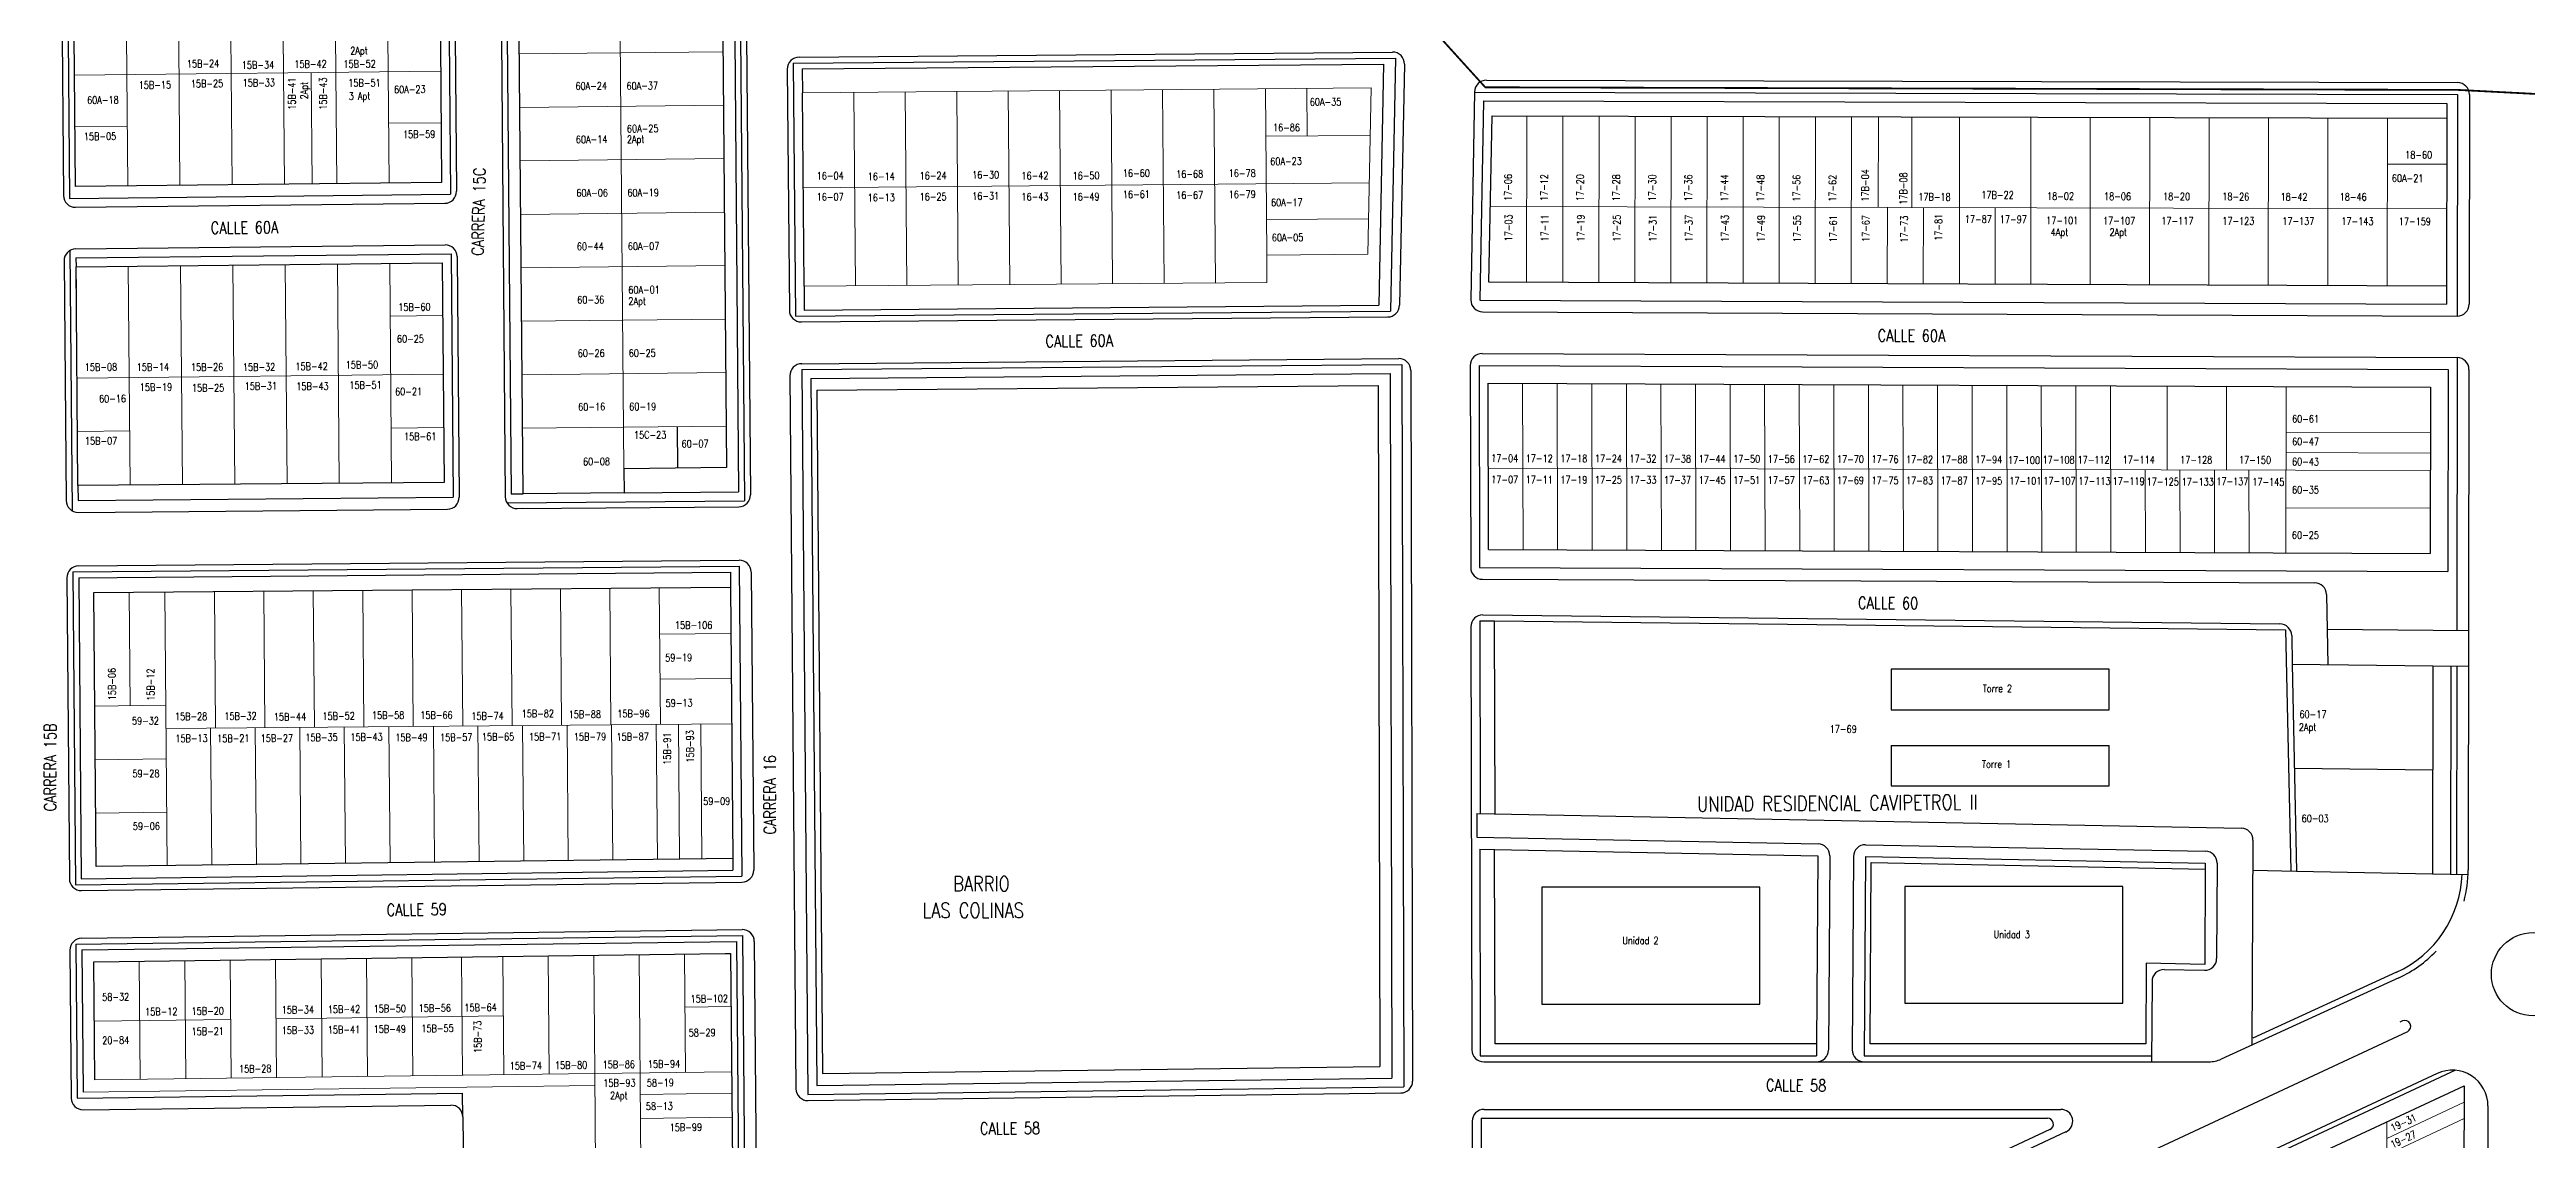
# Model space of a CAD drawing. Header units: millimetres. Extents: x 1022434 to 1024646, y 1272610 to 1274311.
# Drawn here: x 1023126.1 to 1023543.1, y 1273504.5 to 1273687.9 of the extents above; entities that cross this region are included whole.
import ezdxf
from ezdxf.enums import TextEntityAlignment as Align

# ---------------------------------------------------------------- set-up
doc = ezdxf.new("R2010")
doc.units = ezdxf.units.MM
doc.header["$MEASUREMENT"] = 0
for name, color, linetype, lineweight in [('CAB_AER_500', 3, 'Continuous', 25), ('NOMENCLATURA', 23, 'Continuous', 0), ('Planimetria_Varios', 251, 'Continuous', 0)]:
    doc.layers.add(name, color=color, linetype=linetype, lineweight=lineweight)
for name, color, linetype in [('Nombre_Barrios', 7, 'Continuous'), ('NOMEN', 251, 'Continuous'), ('PLANIMETRIA', 8, 'Continuous')]:
    doc.layers.add(name, color=color, linetype=linetype)
doc.styles.add('BARRIO', font='simplex.shx', dxfattribs={"width": 0.8, "height": 2.5})
doc.styles.add('CALLE', font='simplex.shx', dxfattribs={"width": 0.8, "height": 2})
doc.styles.add('NOMEN', font='simplex.shx', dxfattribs={"width": 0.8, "height": 1.25})

msp = doc.modelspace()

# ---------------------------------------------------------------- linework, layer by layer
at = {"layer": 'CAB_AER_500', "const_width": 0.3}
msp.add_lwpolyline([(1023545.11, 1273680.43), (1023531.55, 1273681.13), (1023367.82, 1273681.57), (1023353.2, 1273697.71), (1023352.47, 1273834.44)], dxfattribs=at)
at = {"layer": 'CAB_AER_500'}
msp.add_lwpolyline([(1023205.7, 1273610.85), (1023205.7, 1273610.85), (1023205.7, 1273610.85), (1023205.7, 1273610.85), (1023205.7, 1273610.85)], dxfattribs=at)
at = {"layer": 'PLANIMETRIA', "linetype": 'Continuous'}
for p, q in [((1023239.35, 1273705.56), (1023240.1, 1273617.56)), ((1023241.35, 1273705.58), (1023242.13, 1273613.48)), ((1023242.34, 1273706.32), (1023243.15, 1273611.98)), ((1023128.17, 1273703.36), (1023128.51, 1273663.36)), ((1023129.18, 1273702.36), (1023129.51, 1273662.86)), ((1023130.5, 1273664.87), (1023130.18, 1273702.37)), ((1023191.83, 1273703.04), (1023192.15, 1273665.54)), ((1023193.33, 1273703.06), (1023193.66, 1273663.56)), ((1023194.32, 1273704.06), (1023194.66, 1273664.07)), ((1023202.09, 1273704.16), (1023202.87, 1273612.64)), ((1023203.08, 1273705.16), (1023203.86, 1273613.15)), ((1023205.86, 1273613.17), (1023205.08, 1273705.19)), ((1023243.36, 1273704.6), (1023244.14, 1273612.99)), ((1023250.33, 1273684.63), (1023250.68, 1273644.06)), ((1023251.33, 1273685.64), (1023352.74, 1273686.5)), ((1023251.33, 1273685.64), (1023251.69, 1273643.07)), ((1023252.32, 1273686.65), (1023352.2, 1273687.5)), ((1023252.83, 1273684.65), (1023350.72, 1273685.49)), ((1023252.83, 1273684.65), (1023252.87, 1273680.65)), ((1023350.72, 1273685.49), (1023349.88, 1273644.9)), ((1023352.74, 1273686.5), (1023351.86, 1273643.92)), ((1023354.22, 1273685.46), (1023353.38, 1273644.88)), ((1023253.15, 1273648.08), (1023252.87, 1273680.65)), ((1023366.03, 1273680.8), (1023365.39, 1273645.81)), ((1023366.03, 1273680.77), (1023531.48, 1273680.35)), ((1023368.04, 1273682.77), (1023531.48, 1273682.35)), ((1023531.48, 1273680.35), (1023531.43, 1273643.07)), ((1023533.48, 1273680.35), (1023533.43, 1273645.07)), ((1023367.51, 1273679.27), (1023366.89, 1273645.77)), ((1023367.51, 1273679.27), (1023529.68, 1273678.86)), ((1023368.44, 1273648.77), (1023368.96, 1273676.76)), ((1023368.96, 1273676.76), (1023529.67, 1273676.36)), ((1023529.67, 1273676.36), (1023529.63, 1273648.08)), ((1023529.68, 1273678.86), (1023529.67, 1273676.36)), ((1023192.15, 1273665.54), (1023130.5, 1273664.87)), ((1023129.51, 1273662.86), (1023193.66, 1273663.56)), ((1023130.53, 1273661.37), (1023192.68, 1273662.05)), ((1023128.6, 1273652.36), (1023128.95, 1273612.01)), ((1023129.59, 1273654.1), (1023129.96, 1273610.29)), ((1023130.58, 1273654.37), (1023192.73, 1273655.05)), ((1023130.6, 1273652.87), (1023193.75, 1273653.56)), ((1023130.6, 1273652.87), (1023130.61, 1273651.38)), ((1023130.61, 1273651.38), (1023192.26, 1273652.04)), ((1023130.93, 1273614.53), (1023130.61, 1273651.38)), ((1023192.26, 1273652.04), (1023192.57, 1273615.05)), ((1023193.75, 1273653.56), (1023194.1, 1273612.57)), ((1023194.75, 1273653.07), (1023195.1, 1273612.57)), ((1023130.63, 1273649.24), (1023130.64, 1273647.74)), ((1023253.15, 1273648.08), (1023253.18, 1273644.08)), ((1023529.63, 1273648.08), (1023368.44, 1273648.77)), ((1023529.63, 1273648.08), (1023529.63, 1273645.08)), ((1023251.69, 1273643.07), (1023351.86, 1273643.92)), ((1023252.7, 1273642.08), (1023351.4, 1273642.92)), ((1023253.18, 1273644.08), (1023349.88, 1273644.9)), ((1023366.89, 1273645.77), (1023529.63, 1273645.08)), ((1023367.38, 1273643.77), (1023531.42, 1273643.07)), ((1023252.76, 1273635.05), (1023353.27, 1273635.91)), ((1023252.76, 1273634.05), (1023353.79, 1273634.91)), ((1023353.79, 1273634.91), (1023354.09, 1273513.33)), ((1023365.29, 1273634.77), (1023365.37, 1273600.76)), ((1023366.79, 1273634.77), (1023529.91, 1273634.07)), ((1023366.79, 1273634.77), (1023366.87, 1273600.77)), ((1023367.29, 1273636.77), (1023531.42, 1273636.07)), ((1023531.42, 1273636.07), (1023531.35, 1273590.15)), ((1023250.77, 1273633.04), (1023251.79, 1273513.03)), ((1023252.76, 1273634.05), (1023253.8, 1273512.04)), ((1023254.28, 1273632.57), (1023351.79, 1273633.4)), ((1023254.28, 1273632.57), (1023255.29, 1273513.56)), ((1023255.29, 1273630.57), (1023349.79, 1273631.38)), ((1023255.29, 1273630.57), (1023256.27, 1273515.57)), ((1023349.79, 1273631.38), (1023350.09, 1273516.78)), ((1023351.79, 1273633.4), (1023352.09, 1273514.8)), ((1023355.29, 1273633.91), (1023355.59, 1273514.33)), ((1023368.29, 1273631.77), (1023526.91, 1273631.09)), ((1023368.36, 1273603.77), (1023368.29, 1273631.77)), ((1023526.91, 1273631.09), (1023526.87, 1273603.09)), ((1023529.91, 1273634.07), (1023529.87, 1273600.07)), ((1023533.41, 1273634.07), (1023533.29, 1273549.87)), ((1023231.77, 1273624.47), (1023231.83, 1273617.45)), ((1023192.57, 1273615.05), (1023130.93, 1273614.53)), ((1023130.93, 1273614.53), (1023130.95, 1273612.03)), ((1023240.1, 1273617.56), (1023222.83, 1273617.37)), ((1023222.83, 1273617.37), (1023222.86, 1273613.31)), ((1023130.95, 1273612.03), (1023194.1, 1273612.57)), ((1023130.96, 1273610.03), (1023193.11, 1273610.56)), ((1023203.14, 1273611.64), (1023243.15, 1273611.98)), ((1023203.86, 1273613.15), (1023205.86, 1273613.17)), ((1023204.88, 1273610.66), (1023242.16, 1273610.98)), ((1023222.86, 1273613.31), (1023205.86, 1273613.17)), ((1023222.86, 1273613.31), (1023242.13, 1273613.48)), ((1023131.04, 1273601.03), (1023242.23, 1273601.98)), ((1023368.36, 1273603.77), (1023526.87, 1273603.09)), ((1023129.06, 1273599.01), (1023129.49, 1273548.36)), ((1023130.05, 1273600.02), (1023242.24, 1273600.98)), ((1023130.05, 1273600.02), (1023130.5, 1273547.37)), ((1023131.06, 1273599.03), (1023240.75, 1273599.96)), ((1023131.06, 1273599.03), (1023131.49, 1273548.38)), ((1023133.58, 1273596.55), (1023240.77, 1273597.46)), ((1023240.75, 1273599.96), (1023240.77, 1273597.46)), ((1023240.77, 1273597.46), (1023241.16, 1273551.79)), ((1023242.24, 1273600.98), (1023242.68, 1273548.81)), ((1023244.25, 1273599.99), (1023244.68, 1273549.82)), ((1023366.87, 1273600.77), (1023529.87, 1273600.07)), ((1023367.36, 1273598.77), (1023507.44, 1273598.17)), ((1023133.97, 1273550.41), (1023133.58, 1273596.55)), ((1023367.42, 1273592.78), (1023501.59, 1273591.26)), ((1023509.43, 1273596.21), (1023509.67, 1273584.4)), ((1023365.4, 1273590.77), (1023365.58, 1273519.55)), ((1023366.9, 1273591.78), (1023366.98, 1273559.35)), ((1023366.9, 1273591.78), (1023369.4, 1273591.75)), ((1023369.4, 1273591.75), (1023502.55, 1273590.25)), ((1023369.48, 1273559.31), (1023369.4, 1273591.75)), ((1023502.55, 1273590.25), (1023503.4, 1273549.68)), ((1023503.57, 1273589.31), (1023503.67, 1273584.47)), ((1023509.55, 1273590.4), (1023533.35, 1273590.13)), ((1023503.67, 1273584.47), (1023527.34, 1273584.2)), ((1023503.67, 1273584.47), (1023504.4, 1273549.66)), ((1023472.86, 1273583.64), (1023436.14, 1273583.64)), ((1023436.14, 1273583.64), (1023436.14, 1273576.82)), ((1023472.86, 1273576.82), (1023472.86, 1273583.64)), ((1023527.34, 1273584.2), (1023527.29, 1273549.22)), ((1023527.34, 1273584.2), (1023533.34, 1273584.13)), ((1023530.34, 1273584.17), (1023530.29, 1273549.16)), ((1023531.34, 1273584.15), (1023531.29, 1273549.14)), ((1023436.14, 1273570.82), (1023436.14, 1273564)), ((1023472.86, 1273564), (1023472.86, 1273570.82)), ((1023436.14, 1273564), (1023472.86, 1273564)), ((1023504.04, 1273566.97), (1023527.32, 1273566.71)), ((1023366.39, 1273559.37), (1023495.09, 1273556.88)), ((1023366.39, 1273559.37), (1023366.4, 1273555.36)), ((1023366.4, 1273555.36), (1023423.84, 1273554.25)), ((1023241.16, 1273551.79), (1023133.97, 1273550.41)), ((1023241.16, 1273551.79), (1023241.18, 1273549.79)), ((1023366.9, 1273553.35), (1023366.99, 1273518.56)), ((1023366.9, 1273553.35), (1023369.4, 1273553.31)), ((1023425.8, 1273552.24), (1023425.58, 1273519.55)), ((1023429.8, 1273552.11), (1023429.58, 1273519.57)), ((1023431.8, 1273552.1), (1023431.58, 1273518.56)), ((1023431.8, 1273552.1), (1023489.03, 1273550.99)), ((1023431.84, 1273554.1), (1023489.06, 1273552.99)), ((1023489.03, 1273550.99), (1023489.02, 1273549.99)), ((1023497.05, 1273554.87), (1023496.85, 1273520.37)), ((1023130.5, 1273547.37), (1023242.68, 1273548.81)), ((1023131.49, 1273548.38), (1023241.18, 1273549.79)), ((1023131.51, 1273546.38), (1023242.7, 1273547.81)), ((1023491.03, 1273550.98), (1023490.93, 1273534.94)), ((1023497.02, 1273549.8), (1023504.4, 1273549.66)), ((1023504.4, 1273549.66), (1023527.29, 1273549.22)), ((1023527.29, 1273549.22), (1023533.28, 1273549.1)), ((1023130.58, 1273537.37), (1023242.77, 1273538.81)), ((1023131.56, 1273538.38), (1023242.75, 1273539.81)), ((1023242.77, 1273538.81), (1023243.11, 1273498.33)), ((1023129.59, 1273536.36), (1023129.8, 1273511.46)), ((1023130.58, 1273537.37), (1023130.8, 1273511.47)), ((1023131.59, 1273536.38), (1023241.78, 1273537.79)), ((1023131.59, 1273536.38), (1023131.79, 1273512.48)), ((1023133.61, 1273534.41), (1023239.9, 1273535.77)), ((1023133.78, 1273514.51), (1023133.61, 1273534.41)), ((1023239.9, 1273535.77), (1023240.8, 1273535.78)), ((1023240.8, 1273535.78), (1023241.1, 1273500.31)), ((1023241.78, 1273537.79), (1023242.11, 1273499.32)), ((1023244.78, 1273537.82), (1023245.11, 1273499.35)), ((1023480.06, 1273531.1), (1023479.98, 1273517.56)), ((1023482.1, 1273533.09), (1023488.9, 1273532.96)), ((1023521.62, 1273531.72), (1023491.71, 1273518.01)), ((1023521.21, 1273532.63), (1023497.01, 1273521.54)), ((1023523.05, 1273522.63), (1023367.46, 1273450.05)), ((1023522.2, 1273524.45), (1023521.78, 1273524.25)), ((1023366.99, 1273518.56), (1023423.58, 1273518.56)), ((1023423.59, 1273520.56), (1023423.58, 1273518.56)), ((1023431.58, 1273518.56), (1023479.99, 1273518.56)), ((1023255.29, 1273513.56), (1023352.09, 1273514.8)), ((1023256.27, 1273515.57), (1023350.09, 1273516.78)), ((1023367.58, 1273517.56), (1023423.58, 1273517.56)), ((1023423.58, 1273517.56), (1023431.58, 1273517.56)), ((1023431.58, 1273517.56), (1023489.62, 1273517.56)), ((1023528.07, 1273515.6), (1023433.41, 1273471.44)), ((1023531.12, 1273516.14), (1023480.49, 1273492.52)), ((1023130.8, 1273511.47), (1023195.68, 1273512.3)), ((1023131.83, 1273509.48), (1023193.7, 1273510.27)), ((1023195.73, 1273508.29), (1023195.68, 1273512.3)), ((1023253.8, 1273512.04), (1023354.09, 1273513.33)), ((1023253.82, 1273511.04), (1023353.62, 1273512.32)), ((1023367.61, 1273509.56), (1023464.71, 1273509.56)), ((1023536.61, 1273510.13), (1023536.45, 1273481.57)), ((1023195.73, 1273508.29), (1023195.81, 1273498.74)), ((1023365.61, 1273507.55), (1023365.72, 1273462.31)), ((1023367.11, 1273508.06), (1023462.46, 1273508.06)), ((1023367.11, 1273508.06), (1023367.23, 1273461.53)), ((1023462.88, 1273506.15), (1023367.23, 1273461.53)), ((1023465.56, 1273505.75), (1023368.57, 1273460.5))]:
    msp.add_line(p, q, dxfattribs=at)
at = {"layer": 'PLANIMETRIA'}
for p, q in [((1023436.14, 1273576.82), (1023472.86, 1273576.82)), ((1023436.14, 1273570.82), (1023472.86, 1273570.82))]:
    msp.add_line(p, q, dxfattribs=at)
at = {"layer": 'PLANIMETRIA', "linetype": 'Continuous'}
for points in [[(1023369.49, 1273520.56), (1023369.4, 1273553.31), (1023423.8, 1273552.25), (1023423.59, 1273520.56)], [(1023479, 1273520.56), (1023432.59, 1273520.56), (1023432.79, 1273551.08), (1023489.02, 1273549.99), (1023488.93, 1273533.96), (1023479.08, 1273534.15)], [(1023377.33, 1273546.93), (1023377.33, 1273527.29), (1023414.05, 1273527.29), (1023414.05, 1273546.93)], [(1023438.44, 1273547.06), (1023438.44, 1273527.43), (1023475.17, 1273527.43), (1023475.17, 1273547.06)], [(1023532.62, 1273513.53), (1023532.46, 1273483.51), (1023480.49, 1273482.42), (1023480.49, 1273489.21)]]:
    msp.add_lwpolyline(points, close=True, dxfattribs=at)
at = {"layer": 'PLANIMETRIA'}
msp.add_circle((1023544.19, 1273532.3), 7, dxfattribs=at)
at = {"layer": 'PLANIMETRIA', "linetype": 'Continuous'}
for centre, radius, start, end in [((1023252.33, 1273684.65), 2, 90.4875, 180.4875), ((1023352.22, 1273685.5), 2, 358.8189, 90.4875), ((1023368.03, 1273680.77), 2, 89.8541, 178.9377), ((1023531.48, 1273680.35), 2, 359.9185, 89.8541), ((1023192.66, 1273664.05), 2, 270.621, 0.4875), ((1023130.51, 1273663.37), 2, 180.4875, 270.621), ((1023130.6, 1273652.38), 2, 90.621, 180.4875), ((1023192.75, 1273653.05), 2, 0.4875, 90.621), ((1023252.68, 1273644.08), 2, 180.4875, 270.4875), ((1023351.38, 1273644.92), 2, 270.4875, 358.8189), ((1023367.39, 1273645.77), 2, 178.9377, 269.7549), ((1023531.43, 1273645.07), 2, 269.7549, 359.9185), ((1023252.77, 1273633.05), 2, 90.4875, 180.4875), ((1023353.29, 1273633.91), 2, 0.1455, 90.4875), ((1023367.29, 1273634.77), 2, 89.7549, 180.1455), ((1023531.41, 1273634.07), 2, 359.9185, 89.7549), ((1023130.95, 1273612.03), 2, 180.4875, 270.4875), ((1023193.1, 1273612.56), 2, 270.4875, 0.4875), ((1023204.87, 1273612.66), 2, 180.4875, 270.4875), ((1023242.14, 1273612.98), 2, 270.4875, 0.4875), ((1023131.06, 1273599.03), 2, 90.4875, 180.4875), ((1023242.25, 1273599.98), 2, 0.4875, 90.4875), ((1023367.37, 1273600.77), 2, 180.1455, 269.7549), ((1023507.43, 1273596.17), 2, 1.1916, 89.7549), ((1023367.4, 1273590.78), 2, 89.3546, 180.1455), ((1023501.57, 1273589.26), 2, 1.1916, 89.3546), ((1023495.05, 1273554.88), 2, 359.6732, 88.8927), ((1023423.8, 1273552.25), 2, 359.618, 88.8927), ((1023431.8, 1273552.1), 2, 88.8927, 179.618), ((1023489.03, 1273550.99), 2, 359.6732, 88.8927), ((1023131.49, 1273548.38), 2, 180.4875, 270.7336), ((1023242.68, 1273549.81), 2, 270.7336, 0.4875), ((1023242.78, 1273537.81), 2, 0.4875, 90.7336), ((1023131.59, 1273536.38), 2, 90.7336, 180.4875), ((1023488.93, 1273534.96), 2, 268.8927, 359.6732), ((1023482.06, 1273531.09), 2, 88.8927, 179.6732), ((1023522.62, 1273523.54), 1, 295.0094, 115.0094), ((1023367.58, 1273519.56), 2, 180.1455, 270), ((1023423.58, 1273519.56), 2, 270, 359.618), ((1023431.58, 1273519.56), 2, 179.618, 270), ((1023489.62, 1273522.56), 5, 270, 294.611), ((1023353.59, 1273514.32), 2, 270.7336, 0.1455), ((1023530.61, 1273510.16), 6, 359.6958, 115.0094), ((1023131.8, 1273511.48), 2, 180.4875, 270.7336), ((1023193.73, 1273508.27), 2, 0.4875, 90.7336), ((1023253.79, 1273513.04), 2, 180.4875, 270.7336)]:
    msp.add_arc(centre, radius, start, end, dxfattribs=at)
at = {"layer": 'PLANIMETRIA'}
for centre, radius, start, end in [((1023513.29, 1273549.9), 19, 294.611, 357.6482), ((1023513.29, 1273549.9), 20, 344.5996, 359.9185), ((1023513.29, 1273549.9), 20, 294.611, 316.776), ((1023367.61, 1273507.56), 2, 90, 180.1455), ((1023464.71, 1273507.56), 2, 295.0094, 90), ((1023462.46, 1273507.06), 1, 295.0094, 90)]:
    msp.add_arc(centre, radius, start, end, dxfattribs=at)
at = {"layer": 'Planimetria_Varios', "linetype": 'Continuous'}
for p, q in [((1023222.08, 1273705.33), (1023222.83, 1273617.37)), ((1023138.98, 1273702.47), (1023139.3, 1273664.97)), ((1023147.78, 1273702.56), (1023148.1, 1273665.07)), ((1023156.58, 1273702.66), (1023156.9, 1273665.16)), ((1023165.38, 1273702.75), (1023165.69, 1273665.26)), ((1023174.18, 1273702.85), (1023174.49, 1273665.35)), ((1023182.97, 1273702.94), (1023183.29, 1273665.45)), ((1023205.23, 1273687.19), (1023239.5, 1273687.56)), ((1023130.29, 1273683.62), (1023191.94, 1273684.29)), ((1023170.21, 1273684.06), (1023170.37, 1273665.31)), ((1023252.87, 1273680.65), (1023348.63, 1273681.47)), ((1023261.53, 1273680.73), (1023261.81, 1273648.16)), ((1023270.19, 1273680.8), (1023270.46, 1273648.23)), ((1023278.85, 1273680.88), (1023279.12, 1273648.3)), ((1023287.51, 1273680.95), (1023287.78, 1273648.38)), ((1023296.17, 1273681.02), (1023296.44, 1273648.45)), ((1023304.83, 1273681.1), (1023305.1, 1273648.52)), ((1023313.49, 1273681.17), (1023313.76, 1273648.6)), ((1023322.15, 1273681.24), (1023322.42, 1273648.67)), ((1023330.81, 1273681.32), (1023331.04, 1273653.32)), ((1023337.81, 1273681.38), (1023337.87, 1273673.38)), ((1023348.63, 1273681.47), (1023348.06, 1273653.46)), ((1023205.31, 1273678.19), (1023239.58, 1273678.56)), ((1023374.83, 1273676.75), (1023374.79, 1273648.74)), ((1023380.9, 1273676.73), (1023380.86, 1273648.71)), ((1023386.97, 1273676.72), (1023386.93, 1273648.69)), ((1023393.04, 1273676.7), (1023393, 1273648.66)), ((1023399.11, 1273676.69), (1023399.07, 1273648.63)), ((1023405.18, 1273676.67), (1023405.14, 1273648.61)), ((1023411.25, 1273676.66), (1023411.21, 1273648.58)), ((1023417.32, 1273676.64), (1023417.28, 1273648.56)), ((1023423.39, 1273676.63), (1023423.35, 1273648.53)), ((1023429.46, 1273676.61), (1023429.42, 1273648.5)), ((1023433.99, 1273676.6), (1023433.96, 1273661.36)), ((1023439.64, 1273676.58), (1023439.62, 1273661.35)), ((1023447.67, 1273676.56), (1023447.63, 1273648.43)), ((1023459.67, 1273676.53), (1023459.63, 1273648.38)), ((1023469.67, 1273676.51), (1023469.63, 1273648.33)), ((1023479.67, 1273676.48), (1023479.63, 1273648.29)), ((1023489.67, 1273676.46), (1023489.63, 1273648.25)), ((1023499.67, 1273676.43), (1023499.63, 1273648.2)), ((1023509.67, 1273676.41), (1023509.63, 1273648.16)), ((1023519.67, 1273676.38), (1023519.63, 1273648.12)), ((1023130.41, 1273674.9), (1023139.21, 1273674.99)), ((1023183.21, 1273675.51), (1023192.06, 1273675.6)), ((1023330.87, 1273673.32), (1023348.47, 1273673.47)), ((1023205.39, 1273669.19), (1023239.66, 1273669.56)), ((1023519.66, 1273668.65), (1023529.66, 1273668.62)), ((1023253, 1273664.65), (1023348.3, 1273665.47)), ((1023205.46, 1273660.19), (1023239.73, 1273660.56)), ((1023330.99, 1273659.32), (1023348.18, 1273659.46)), ((1023368.68, 1273661.53), (1023529.65, 1273661.12)), ((1023435.51, 1273661.36), (1023435.49, 1273648.48)), ((1023441.58, 1273661.35), (1023441.56, 1273648.45)), ((1023453.65, 1273661.31), (1023453.63, 1273648.4)), ((1023139.41, 1273651.47), (1023139.72, 1273614.6)), ((1023148.21, 1273651.57), (1023148.52, 1273614.68)), ((1023157.01, 1273651.66), (1023157.32, 1273614.75)), ((1023165.81, 1273651.76), (1023166.12, 1273614.83)), ((1023174.61, 1273651.85), (1023174.92, 1273614.9)), ((1023183.41, 1273651.95), (1023183.72, 1273614.98)), ((1023205.54, 1273651.19), (1023239.81, 1273651.56)), ((1023348.06, 1273653.46), (1023331.04, 1273653.32)), ((1023331.04, 1273653.32), (1023331.08, 1273648.74)), ((1023331.08, 1273648.74), (1023253.15, 1273648.08)), ((1023183.48, 1273643.06), (1023192.34, 1273643.15)), ((1023205.62, 1273642.19), (1023239.89, 1273642.56)), ((1023130.81, 1273632.63), (1023192.46, 1273633.29)), ((1023205.69, 1273633.19), (1023239.96, 1273633.56)), ((1023374.18, 1273603.74), (1023374.11, 1273631.74)), ((1023380, 1273603.72), (1023379.93, 1273631.72)), ((1023385.82, 1273603.69), (1023385.75, 1273631.69)), ((1023391.64, 1273603.67), (1023391.57, 1273631.67)), ((1023397.47, 1273603.64), (1023397.39, 1273631.64)), ((1023403.29, 1273603.62), (1023403.21, 1273631.62)), ((1023409.11, 1273603.59), (1023409.03, 1273631.59)), ((1023414.93, 1273603.57), (1023414.85, 1273631.57)), ((1023420.75, 1273603.54), (1023420.67, 1273631.54)), ((1023426.57, 1273603.52), (1023426.49, 1273631.52)), ((1023432.39, 1273603.49), (1023432.31, 1273631.49)), ((1023438.21, 1273603.47), (1023438.13, 1273631.47)), ((1023444.03, 1273603.44), (1023443.95, 1273631.44)), ((1023449.85, 1273603.42), (1023449.77, 1273631.42)), ((1023455.67, 1273603.39), (1023455.59, 1273631.39)), ((1023461.49, 1273603.37), (1023461.41, 1273631.37)), ((1023467.31, 1273603.34), (1023467.23, 1273631.34)), ((1023473.13, 1273603.32), (1023473.06, 1273631.32)), ((1023482.61, 1273631.28), (1023482.59, 1273617.2)), ((1023492.61, 1273631.23), (1023492.59, 1273617.17)), ((1023502.61, 1273631.19), (1023502.57, 1273603.19)), ((1023130.85, 1273623.64), (1023139.65, 1273623.73)), ((1023183.64, 1273624.21), (1023192.5, 1273624.31)), ((1023205.77, 1273624.19), (1023240.04, 1273624.56)), ((1023502.6, 1273623.45), (1023526.9, 1273623.39)), ((1023502.59, 1273620.08), (1023526.89, 1273620.02)), ((1023368.34, 1273617.49), (1023526.89, 1273617.09)), ((1023478.95, 1273603.29), (1023478.91, 1273617.21)), ((1023484.77, 1273603.27), (1023484.73, 1273617.19)), ((1023490.59, 1273603.24), (1023490.55, 1273617.18)), ((1023496.41, 1273603.22), (1023496.37, 1273617.17)), ((1023502.58, 1273610.82), (1023526.88, 1273610.76)), ((1023170.54, 1273596.87), (1023170.73, 1273573.87)), ((1023178.86, 1273596.94), (1023179.05, 1273573.94)), ((1023187.18, 1273597.01), (1023187.37, 1273574.01)), ((1023195.5, 1273597.08), (1023195.69, 1273574.08)), ((1023203.82, 1273597.15), (1023204.01, 1273574.15)), ((1023212.14, 1273597.22), (1023212.33, 1273574.22)), ((1023220.45, 1273597.29), (1023220.65, 1273574.29)), ((1023228.77, 1273597.36), (1023228.97, 1273574.36)), ((1023139.58, 1273596.6), (1023139.74, 1273577.49)), ((1023145.58, 1273596.65), (1023145.97, 1273550.57)), ((1023153.9, 1273596.72), (1023154.09, 1273573.72)), ((1023162.22, 1273596.79), (1023162.41, 1273573.8)), ((1023228.84, 1273589.56), (1023240.84, 1273589.66)), ((1023228.9, 1273581.96), (1023240.9, 1273582.06)), ((1023133.74, 1273577.41), (1023145.74, 1273577.57)), ((1023145.77, 1273573.65), (1023240.97, 1273574.46)), ((1023153.27, 1273573.72), (1023153.47, 1273550.63)), ((1023160.77, 1273573.78), (1023160.97, 1273550.69)), ((1023168.27, 1273573.85), (1023168.47, 1273550.86)), ((1023175.77, 1273573.91), (1023175.97, 1273550.95)), ((1023183.27, 1273573.97), (1023183.47, 1273551.05)), ((1023190.77, 1273574.04), (1023190.97, 1273551.14)), ((1023198.27, 1273574.1), (1023198.47, 1273551.24)), ((1023205.77, 1273574.16), (1023205.97, 1273551.34)), ((1023213.27, 1273574.23), (1023213.46, 1273551.43)), ((1023220.77, 1273574.29), (1023220.96, 1273551.53)), ((1023228.27, 1273574.36), (1023228.46, 1273551.62)), ((1023232.02, 1273574.39), (1023232.21, 1273551.69)), ((1023235.77, 1273574.42), (1023235.96, 1273551.72)), ((1023133.82, 1273568.41), (1023145.82, 1273568.57)), ((1023133.89, 1273559.41), (1023145.89, 1273559.57)), ((1023141.26, 1273534.51), (1023141.43, 1273514.6)), ((1023148.91, 1273534.6), (1023149.08, 1273514.7)), ((1023156.56, 1273534.7), (1023156.72, 1273514.8)), ((1023164.2, 1273534.8), (1023164.37, 1273514.9)), ((1023171.85, 1273534.9), (1023172.02, 1273515)), ((1023179.5, 1273535), (1023179.67, 1273515.09)), ((1023187.15, 1273535.09), (1023187.32, 1273515.19)), ((1023195.47, 1273535.2), (1023195.64, 1273515.3)), ((1023202.45, 1273535.29), (1023202.62, 1273515.39)), ((1023210.1, 1273535.39), (1023210.27, 1273515.49)), ((1023217.75, 1273535.48), (1023217.92, 1273515.58)), ((1023225.4, 1273535.58), (1023225.7, 1273500.11)), ((1023233.05, 1273535.68), (1023233.22, 1273515.78)), ((1023233.13, 1273526.75), (1023240.87, 1273526.85)), ((1023133.69, 1273524.41), (1023156.64, 1273524.7)), ((1023164.29, 1273524.8), (1023202.54, 1273525.29)), ((1023131.79, 1273512.48), (1023217.94, 1273513.58)), ((1023217.92, 1273515.58), (1023133.78, 1273514.51)), ((1023217.92, 1273515.58), (1023240.96, 1273515.88)), ((1023218.05, 1273500.01), (1023217.92, 1273515.58)), ((1023225.6, 1273512.07), (1023241, 1273512.27)), ((1023532.61, 1273510.76), (1023519.58, 1273504.68)), ((1023225.63, 1273508.04), (1023241.03, 1273508.24)), ((1023519.59, 1273507.45), (1023519.46, 1273483.24)), ((1023532.59, 1273508), (1023519.56, 1273501.92))]:
    msp.add_line(p, q, dxfattribs=at)

# ---------------------------------------------------------------- texts
at = {"layer": 'Nombre_Barrios', "linetype": 'Continuous', "style": 'BARRIO', "width": 0.8}
msp.add_text('UNIDAD RESIDENCIAL CAVIPETROL II', height=2.5, rotation=0.4003, dxfattribs=at).set_placement((1023403.48, 1273559.69))
at = {"layer": 'Nombre_Barrios', "style": 'BARRIO', "width": 0.8}
for s, p in [('BARRIO', (1023278.26, 1273546.28)), ('LAS COLINAS', (1023273.11, 1273541.81))]:
    msp.add_text(s, height=2.5, dxfattribs=at).set_placement(p)
at = {"layer": 'NOMEN', "linetype": 'Continuous', "style": 'NOMEN', "width": 0.8}
for s, rotation, p in [('15B-24', 0.4875, (1023149.27, 1273684.9)), ('15B-34', 0.4875, (1023158.52, 1273684.69)), ('15B-42', 0.4875, (1023167.37, 1273684.83)), ('15B-52', 0.4875, (1023175.63, 1273684.86)), ('2Apt', 0.4875, (1023176.77, 1273687.1)), ('15B-15', 0.4875, (1023141.17, 1273681.32)), ('15B-25', 0.4875, (1023149.94, 1273681.55)), ('15B-33', 0.4875, (1023158.66, 1273681.69)), ('15B-41', 90.4875, (1023167.59, 1273677.79)), ('2Apt', 90.4875, (1023169.64, 1273679.53)), ('15B-43', 90.4875, (1023172.85, 1273677.79)), ('3 Apt', 0.4875, (1023176.51, 1273679.46)), ('15B-51', 0.4875, (1023176.44, 1273681.67)), ('60A-23', 0.4875, (1023184.14, 1273680.57)), ('60A-24', 0.4875, (1023214.68, 1273681.16)), ('60A-37', 0.4875, (1023223.27, 1273681.18)), ('60A-18', 0.4875, (1023132.48, 1273678.79)), ('60A-35', 0.4875, (1023338.29, 1273678.47)), ('15B-05', 0.4875, (1023131.93, 1273672.67)), ('15B-59', 0.4875, (1023185.65, 1273673.02)), ('60A-14', 0.4875, (1023214.75, 1273672.16)), ('2Apt', 0.4875, (1023223.34, 1273672.18)), ('60A-25', 0.4875, (1023223.34, 1273673.97)), ('16-86', 0.4875, (1023332.1, 1273674.16)), ('16-60', 0.4875, (1023306.83, 1273666.47)), ('16-78', 0.4875, (1023324.65, 1273666.47)), ('60A-23', 0.4875, (1023331.63, 1273668.47)), ('18-60', 359.8541, (1023522.67, 1273669.57)), ('60A-06', 0.4875, (1023214.83, 1273663.16)), ('60A-19', 0.4875, (1023223.42, 1273663.19)), ('16-04', 0.4875, (1023255.3, 1273666.04)), ('16-07', 0.4875, (1023255.3, 1273662.49)), ('16-14', 0.4875, (1023263.89, 1273665.92)), ('16-13', 0.4875, (1023263.89, 1273662.37)), ('16-24', 0.4875, (1023272.61, 1273666.06)), ('16-25', 0.4875, (1023272.61, 1273662.51)), ('16-30', 0.4875, (1023281.46, 1273666.19)), ('16-31', 0.4875, (1023281.46, 1273662.64)), ('16-42', 0.4875, (1023289.76, 1273666.06)), ('16-43', 0.4875, (1023289.76, 1273662.51)), ('16-50', 0.4875, (1023298.36, 1273666.06)), ('16-49', 0.4875, (1023298.36, 1273662.51)), ('16-61', 0.4875, (1023306.83, 1273662.91)), ('16-68', 0.4875, (1023315.8, 1273666.33)), ('16-67', 0.4875, (1023315.8, 1273662.78)), ('16-79', 0.4875, (1023324.65, 1273662.91)), ('17-06', 89.9185, (1023372.28, 1273662.44)), ('17-12', 89.9185, (1023378.35, 1273662.42)), ('17-20', 89.9185, (1023384.42, 1273662.41)), ('17-28', 89.9185, (1023390.49, 1273662.39)), ('17-30', 89.9185, (1023396.56, 1273662.38)), ('17-36', 89.9185, (1023402.63, 1273662.36)), ('17-44', 89.9185, (1023408.7, 1273662.35)), ('17-48', 89.9185, (1023414.77, 1273662.33)), ('17-56', 89.9185, (1023420.84, 1273662.32)), ('17-62', 89.9185, (1023426.91, 1273662.3)), ('17B-04', 89.9185, (1023432.39, 1273662.34)), ('17B-08', 89.9185, (1023438.82, 1273661.8)), ('17B-18', 359.8541, (1023440.72, 1273662.5)), ('17B-22', 359.8541, (1023451.34, 1273662.83)), ('18-02', 359.8541, (1023462.39, 1273662.63)), ('18-06', 359.8541, (1023471.98, 1273662.6)), ('18-20', 359.8541, (1023481.92, 1273662.57)), ('18-26', 359.8541, (1023491.88, 1273662.55)), ('18-42', 359.8541, (1023501.69, 1273662.52)), ('18-46', 359.8541, (1023511.65, 1273662.5)), ('60A-21', 359.8541, (1023520.43, 1273665.64)), ('60A-17', 0.4875, (1023331.76, 1273661.55)), ('17-87', 359.8541, (1023448.55, 1273658.75)), ('17-97', 359.8541, (1023454.44, 1273658.73)), ('17-101', 359.8541, (1023462.24, 1273658.53)), ('17-107', 359.8541, (1023471.82, 1273658.5)), ('17-117', 359.8541, (1023481.63, 1273658.48)), ('17-123', 359.8541, (1023491.88, 1273658.45)), ('17-137', 359.8541, (1023501.98, 1273658.43)), ('17-143', 359.8541, (1023511.94, 1273658.4)), ('17-159', 359.8541, (1023521.6, 1273658.38)), ('60-44', 0.4875, (1023214.91, 1273654.17)), ('60A-07', 0.4875, (1023223.5, 1273654.19)), ('60A-05', 0.4875, (1023331.9, 1273655.65)), ('4Apt', 359.8541, (1023462.99, 1273656.57)), ('2Apt', 359.8541, (1023472.9, 1273656.57)), ('60A-01', 0.4875, (1023223.57, 1273646.85)), ('15B-60', 0.4875, (1023184.85, 1273643.94)), ('60-36', 0.4875, (1023214.98, 1273645.17)), ('2Apt', 0.4875, (1023223.58, 1273644.94)), ('60-25', 0.4875, (1023184.63, 1273638.6)), ('15B-08', 0.4875, (1023132.09, 1273633.84)), ('15B-14', 0.4875, (1023140.84, 1273633.84)), ('15B-26', 0.4875, (1023149.95, 1273633.84)), ('15B-32', 0.4875, (1023158.7, 1273633.84)), ('15B-42', 0.4875, (1023167.55, 1273633.97)), ('15B-50', 0.4875, (1023176.02, 1273634.22)), ('60-26', 0.4875, (1023215.06, 1273636.17)), ('60-25', 0.4875, (1023223.65, 1273636.19)), ('15B-19', 0.4875, (1023141.35, 1273630.46)), ('15B-25', 0.4875, (1023150.12, 1273630.34)), ('15B-31', 0.4875, (1023159.01, 1273630.65)), ('15B-43', 0.4875, (1023167.69, 1273630.61)), ('15B-51', 0.4875, (1023176.62, 1273630.81)), ('60-21', 0.4875, (1023184.32, 1273629.72)), ('60-16', 0.4875, (1023134.49, 1273628.52)), ('60-16', 0.4875, (1023215.14, 1273627.17)), ('60-19', 0.4875, (1023223.73, 1273627.19)), ('60-61', 359.8541, (1023503.63, 1273625.15)), ('15B-07', 0.4875, (1023132.11, 1273621.42)), ('15B-61', 0.4875, (1023185.83, 1273622.16)), ('15C-23', 0.4875, (1023224.54, 1273622.43)), ('60-07', 0.4875, (1023232.54, 1273620.94)), ('60-47', 359.8541, (1023503.63, 1273621.32)), ('60-08', 0.4875, (1023215.95, 1273617.94)), ('17-04', 359.8541, (1023368.82, 1273618.51)), ('17-12', 359.8541, (1023374.64, 1273618.5)), ('17-18', 359.8541, (1023380.46, 1273618.48)), ('17-24', 359.8541, (1023386.28, 1273618.47)), ('17-32', 359.8541, (1023392.1, 1273618.45)), ('17-38', 359.8541, (1023397.92, 1273618.44)), ('17-44', 359.8541, (1023403.74, 1273618.42)), ('17-50', 359.8541, (1023409.56, 1273618.41)), ('17-56', 359.8541, (1023415.38, 1273618.39)), ('17-62', 359.8541, (1023421.2, 1273618.38)), ('17-70', 359.8541, (1023427.02, 1273618.36)), ('17-76', 359.8541, (1023432.84, 1273618.35)), ('17-82', 359.8541, (1023438.66, 1273618.33)), ('17-88', 359.8541, (1023444.48, 1273618.32)), ('17-94', 359.8541, (1023450.3, 1273618.3)), ('17-100', 359.8541, (1023455.81, 1273618.21)), ('17-108', 359.8541, (1023461.63, 1273618.27)), ('17-112', 359.8541, (1023467.52, 1273618.26)), ('17-114', 359.8541, (1023475.12, 1273618.28)), ('17-128', 359.8541, (1023484.79, 1273618.26)), ('17-150', 359.8541, (1023494.7, 1273618.23)), ('60-43', 359.8541, (1023503.62, 1273617.94)), ('17-07', 359.8541, (1023368.82, 1273614.94)), ('17-11', 359.8541, (1023374.64, 1273614.92)), ('17-19', 359.8541, (1023380.46, 1273614.91)), ('17-25', 359.8541, (1023386.28, 1273614.89)), ('17-33', 359.8541, (1023392.1, 1273614.88)), ('17-37', 359.8541, (1023397.92, 1273614.86)), ('17-45', 359.8541, (1023403.74, 1273614.85)), ('17-51', 359.8541, (1023409.56, 1273614.83)), ('17-57', 359.8541, (1023415.38, 1273614.82)), ('17-63', 359.8541, (1023421.2, 1273614.8)), ('17-69', 359.8541, (1023427.02, 1273614.79)), ('17-75', 359.8541, (1023432.84, 1273614.78)), ('17-83', 359.8541, (1023438.66, 1273614.76)), ('17-87', 359.8541, (1023444.48, 1273614.75)), ('17-95', 359.8541, (1023450.3, 1273614.73)), ('17-101', 359.8541, (1023456.04, 1273614.72)), ('17-107', 359.8541, (1023461.78, 1273614.7)), ('17-113', 359.8541, (1023467.68, 1273614.69)), ('17-119', 359.8541, (1023473.42, 1273614.65)), ('17-125', 359.8541, (1023479.17, 1273614.58)), ('17-133', 359.8541, (1023485.06, 1273614.56)), ('17-137', 359.8541, (1023490.88, 1273614.63)), ('17-145', 359.8541, (1023496.94, 1273614.53)), ('60-35', 359.8541, (1023503.62, 1273613.2)), ('60-25', 359.8541, (1023503.6, 1273605.59)), ('15B-106', 0.4875, (1023231.43, 1273590.4)), ('59-19', 0.4875, (1023229.79, 1273584.94)), ('15B-06', 90.4875, (1023137.31, 1273578.42)), ('15B-12', 90.4875, (1023143.81, 1273578.32)), ('Torre 2', 359.8541, (1023451.56, 1273579.77)), ('15B-28', 0.4875, (1023147.26, 1273575.04)), ('15B-32', 0.4875, (1023155.58, 1273575.1)), ('15B-44', 0.4875, (1023163.91, 1273574.98)), ('15B-52', 0.4875, (1023172.1, 1273575.12)), ('15B-58', 0.4875, (1023180.43, 1273575.25)), ('15B-66', 0.4875, (1023188.56, 1273575.26)), ('15B-74', 0.4875, (1023197.16, 1273575.12)), ('15B-82', 0.4875, (1023205.63, 1273575.53)), ('15B-88', 0.4875, (1023213.54, 1273575.4)), ('15B-96', 0.4875, (1023221.73, 1273575.53)), ('59-13', 0.4875, (1023229.85, 1273577.31)), ('60-17', 359.8541, (1023504.87, 1273575.42)), ('59-32', 0.4875, (1023140.03, 1273574.31)), ('15B-13', 0.4875, (1023147.33, 1273571.36)), ('15B-21', 0.4875, (1023154.37, 1273571.35)), ('15B-27', 0.4875, (1023161.71, 1273571.38)), ('15B-35', 0.4875, (1023169.22, 1273571.52)), ('15B-43', 0.4875, (1023176.79, 1273571.58)), ('15B-49', 0.4875, (1023184.36, 1273571.5)), ('15B-57', 0.4875, (1023191.9, 1273571.52)), ('15B-65', 0.4875, (1023198.93, 1273571.62)), ('15B-71', 0.4875, (1023206.85, 1273571.64)), ('15B-79', 0.4875, (1023214.41, 1273571.64)), ('15B-87', 0.4875, (1023221.59, 1273571.64)), ('15B-91', 90.4875, (1023230.76, 1273567.55)), ('15B-93', 90.4875, (1023234.61, 1273567.93)), ('17-69', 359.8541, (1023425.81, 1273572.95)), ('2Apt', 359.8541, (1023504.77, 1273573.26)), ('Torre 1', 359.8541, (1023451.43, 1273567.03)), ('59-28', 0.4875, (1023140.11, 1273565.44)), ('59-09', 0.4875, (1023236.19, 1273560.78)), ('59-06', 0.4875, (1023140.18, 1273556.58)), ('60-03', 359.8541, (1023505.24, 1273557.9)), ('Unidad 2', 359.8541, (1023390.9, 1273537.35)), ('Unidad 3', 359.8541, (1023453.4, 1273538.39)), ('58-32', 0.7336, (1023135.02, 1273527.83)), ('15B-12', 0.7336, (1023142.25, 1273525.36)), ('15B-20', 0.7336, (1023150.06, 1273525.46)), ('15B-34', 0.7336, (1023165.24, 1273525.66)), ('15B-42', 0.7336, (1023173, 1273525.76)), ('15B-50', 0.7336, (1023180.71, 1273525.86)), ('15B-56', 0.7336, (1023188.29, 1273525.95)), ('15B-64', 0.7336, (1023196, 1273526.05)), ('15B-102', 0.7336, (1023234.06, 1273527.53)), ('20-84', 0.7336, (1023135.02, 1273520.54)), ('15B-21', 0.7336, (1023150.06, 1273522.04)), ('15B-33', 0.7336, (1023165.24, 1273522.23)), ('15B-41', 0.7336, (1023173, 1273522.33)), ('15B-49', 0.7336, (1023180.71, 1273522.43)), ('15B-55', 0.7336, (1023188.75, 1273522.53)), ('15B-73', 90.7336, (1023198.89, 1273519.05)), ('58-29', 0.7336, (1023233.74, 1273521.82)), ('15B-80', 0.7336, (1023211.23, 1273516.34)), ('15B-86', 0.7336, (1023219.26, 1273516.45)), ('15B-94', 0.7336, (1023226.87, 1273516.54)), ('15B-28', 0.7336, (1023158.06, 1273515.73)), ('15B-74', 0.7336, (1023203.62, 1273516.25)), ('15B-93', 0.7336, (1023219.37, 1273513.35)), ('58-19', 0.7336, (1023226.7, 1273513.39)), ('2Apt', 0.7336, (1023220.5, 1273511.25)), ('58-13', 0.7336, (1023226.54, 1273509.45)), ('15B-99', 0.7336, (1023230.55, 1273505.89)), ('19-27', 25.0094, (1023520.56, 1273502.99)), ('19-31', 25.0094, (1023520.58, 1273505.81))]:
    msp.add_text(s, height=1.25, rotation=rotation, dxfattribs=at).set_placement(p)
for s, p in [('17-03', (1023372.38, 1273660.18)), ('17-11', (1023378.45, 1273660.16)), ('17-19', (1023384.52, 1273660.15)), ('17-25', (1023390.59, 1273660.13)), ('17-31', (1023396.66, 1273660.12)), ('17-37', (1023402.73, 1273660.1)), ('17-43', (1023408.8, 1273660.09)), ('17-49', (1023414.87, 1273660.07)), ('17-55', (1023420.94, 1273660.05)), ('17-61', (1023427.01, 1273660.04)), ('17-67', (1023432.5, 1273660.07)), ('17-73', (1023438.98, 1273659.97)), ('17-81', (1023444.74, 1273660.28))]:
    msp.add_text(s, height=1.25, rotation=89.9185, dxfattribs=at).set_placement(p, align=Align.RIGHT)
at = {"layer": 'NOMENCLATURA', "linetype": 'Continuous', "style": 'CALLE', "width": 0.8}
for s, rotation, p in [('CARRERA 15C', 88.6005, (1023199.19, 1273653.22)), ('CALLE 60A', 0.564, (1023153.28, 1273656.91)), ('CALLE 60A', 0.564, (1023293.79, 1273637.84)), ('CALLE 60A', 359.6158, (1023433.87, 1273638.82)), ('CALLE 60', 359.6158, (1023430.55, 1273593.82)), ('CARRERA 15B', 90, (1023127.25, 1273559.72)), ('CARRERA 16', 90, (1023248.41, 1273555.81)), ('CALLE 59', 0.7277, (1023182.89, 1273542.12)), ('CALLE 58', 359.6158, (1023415.07, 1273512.63)), ('CALLE 58', 0.4003, (1023282.75, 1273505.33))]:
    msp.add_text(s, height=2, rotation=rotation, dxfattribs=at).set_placement(p)

doc.saveas('drawing.dxf')
